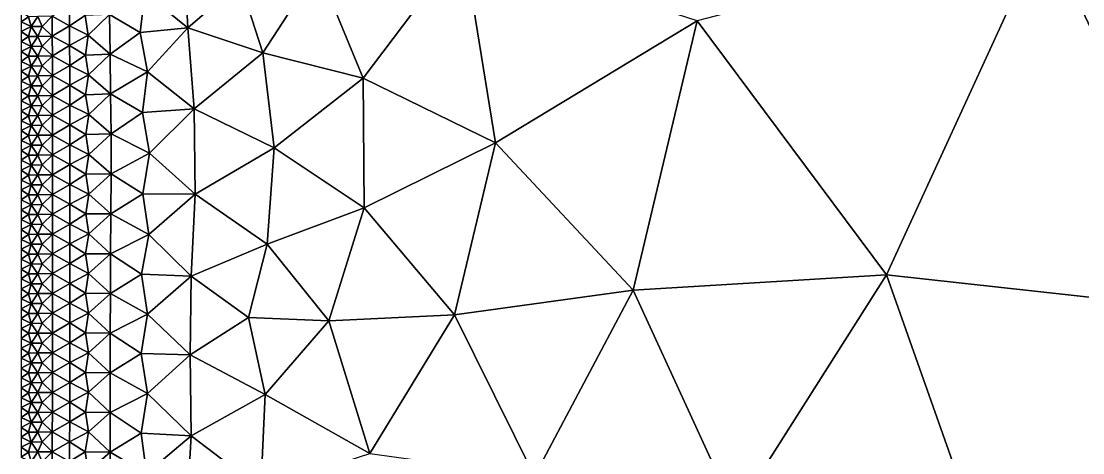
# Model space of a CAD drawing. Header units: metres. Extents: x 2 to 72, y -280 to 0.
# Drawn here: x 2 to 23.48, y -179.03 to -170.3 of the extents above; entities that cross this region are included whole.
import ezdxf

# ---------------------------------------------------------------- set-up
doc = ezdxf.new("R2010")
doc.units = ezdxf.units.M

msp = doc.modelspace()

# ---------------------------------------------------------------- linework, layer by layer
at = {"layer": 'layer', "color": 0}
for points in [[(19.5048, -175.431), (22.7, -168.463), (15.6778, -170.29)], [(26.3659, -176.19), (22.7, -168.463), (19.5048, -175.431)], [(26.3659, -176.19), (31.488, -169.049), (22.7, -168.463)], [(8.9153, -171.451), (10.9447, -168.761), (7.99947, -169.228)], [(11.5946, -172.759), (10.9447, -168.761), (8.9153, -171.451)], [(11.5946, -172.759), (15.6778, -170.29), (10.9447, -168.761)], [(5.29234, -168.882), (4.50115, -169.724), (5.36827, -170.435)], [(5.29234, -168.882), (5.36827, -170.435), (6.43257, -169.515)], [(6.43257, -169.515), (6.88832, -170.938), (7.99947, -169.228)], [(7.99947, -169.228), (6.88832, -170.938), (8.9153, -171.451)], [(6.43257, -169.515), (5.36827, -170.435), (6.88832, -170.938)], [(4.50115, -169.724), (3.7854, -170.164), (4.4032, -170.529)], [(4.50115, -169.724), (4.4032, -170.529), (5.36827, -170.435)], [(2.97673, -169.992), (2.62813, -170.201), (2.97808, -170.393)], [(2.97673, -169.992), (2.97808, -170.393), (3.29235, -170.184)], [(2, -170.112), (2, -170.312), (2.14641, -170.21)], [(2.14641, -170.21), (2, -170.312), (2.19855, -170.409)], [(2.14641, -170.21), (2.19855, -170.409), (2.3363, -170.207)], [(2.3363, -170.207), (2.19855, -170.409), (2.42495, -170.405)], [(2.3363, -170.207), (2.42495, -170.405), (2.62813, -170.201)], [(2.62813, -170.201), (2.42495, -170.405), (2.62871, -170.601)], [(2.62813, -170.201), (2.62871, -170.601), (2.97808, -170.393)], [(3.29235, -170.184), (2.97808, -170.393), (3.35679, -170.582)], [(3.29235, -170.184), (3.35679, -170.582), (3.7854, -170.164)], [(3.7854, -170.164), (3.35679, -170.582), (3.79745, -170.965)], [(3.7854, -170.164), (3.79745, -170.965), (4.4032, -170.529)], [(14.3772, -175.742), (15.6778, -170.29), (11.5946, -172.759)], [(19.5048, -175.431), (15.6778, -170.29), (14.3772, -175.742)], [(2, -170.312), (2, -170.512), (2.19855, -170.409)], [(2.19855, -170.409), (2, -170.512), (2.14648, -170.61)], [(2, -170.512), (2, -170.713), (2.14648, -170.61)], [(2.19855, -170.409), (2.14648, -170.61), (2.33651, -170.607)], [(2.19855, -170.409), (2.33651, -170.607), (2.42495, -170.405)], [(2.42495, -170.405), (2.33651, -170.607), (2.62871, -170.601)], [(2.97808, -170.393), (2.62871, -170.601), (2.97944, -170.793)], [(2.97808, -170.393), (2.97944, -170.793), (3.35679, -170.582)], [(4.4032, -170.529), (4.55502, -171.325), (5.36827, -170.435)], [(5.36827, -170.435), (4.55502, -171.325), (5.49805, -172.076)], [(5.36827, -170.435), (5.49805, -172.076), (6.88832, -170.938)], [(2.14648, -170.61), (2, -170.713), (2.19867, -170.809)], [(2, -170.713), (2, -170.913), (2.19867, -170.809)], [(2.14648, -170.61), (2.19867, -170.809), (2.33651, -170.607)], [(2.33651, -170.607), (2.19867, -170.809), (2.42524, -170.805)], [(2.33651, -170.607), (2.42524, -170.805), (2.62871, -170.601)], [(2.62871, -170.601), (2.42524, -170.805), (2.62931, -171.001)], [(2.62871, -170.601), (2.62931, -171.001), (2.97944, -170.793)], [(3.35679, -170.582), (2.97944, -170.793), (3.29745, -170.985)], [(3.35679, -170.582), (3.29745, -170.985), (3.79745, -170.965)], [(4.4032, -170.529), (3.79745, -170.965), (4.55502, -171.325)], [(2.19867, -170.809), (2, -170.913), (2.14656, -171.011)], [(2, -170.913), (2, -171.113), (2.14656, -171.011)], [(2.19867, -170.809), (2.14656, -171.011), (2.33673, -171.007)], [(2.19867, -170.809), (2.33673, -171.007), (2.42524, -170.805)], [(2.42524, -170.805), (2.33673, -171.007), (2.62931, -171.001)], [(2.97944, -170.793), (2.62931, -171.001), (2.98091, -171.194)], [(2.97944, -170.793), (2.98091, -171.194), (3.29745, -170.985)], [(6.88832, -170.938), (5.49805, -172.076), (7.12033, -172.865)], [(6.88832, -170.938), (7.12033, -172.865), (8.9153, -171.451)], [(2.14656, -171.011), (2, -171.113), (2.19879, -171.21)], [(2, -171.113), (2, -171.313), (2.19879, -171.21)], [(2.14656, -171.011), (2.19879, -171.21), (2.33673, -171.007)], [(2.33673, -171.007), (2.19879, -171.21), (2.42553, -171.206)], [(2.33673, -171.007), (2.42553, -171.206), (2.62931, -171.001)], [(2.62931, -171.001), (2.42553, -171.206), (2.62988, -171.402)], [(2.62931, -171.001), (2.62988, -171.402), (2.98091, -171.194)], [(3.29745, -170.985), (2.98091, -171.194), (3.36274, -171.384)], [(3.29745, -170.985), (3.36274, -171.384), (3.79745, -170.965)], [(3.79745, -170.965), (3.36274, -171.384), (3.80883, -171.771)], [(3.79745, -170.965), (3.80883, -171.771), (4.55502, -171.325)], [(2.19879, -171.21), (2, -171.313), (2.14664, -171.411)], [(2, -171.313), (2, -171.513), (2.14664, -171.411)], [(2.19879, -171.21), (2.14664, -171.411), (2.33694, -171.408)], [(2.19879, -171.21), (2.33694, -171.408), (2.42553, -171.206)], [(2.42553, -171.206), (2.33694, -171.408), (2.62988, -171.402)], [(2.98091, -171.194), (2.62988, -171.402), (2.98216, -171.595)], [(2.98091, -171.194), (2.98216, -171.595), (3.36274, -171.384)], [(4.55502, -171.325), (3.80883, -171.771), (4.45341, -172.149)], [(4.55502, -171.325), (4.45341, -172.149), (5.49805, -172.076)], [(2.14664, -171.411), (2, -171.513), (2.1989, -171.61)], [(2, -171.513), (2, -171.713), (2.1989, -171.61)], [(2.14664, -171.411), (2.1989, -171.61), (2.33694, -171.408)], [(2.33694, -171.408), (2.1989, -171.61), (2.42579, -171.606)], [(2.33694, -171.408), (2.42579, -171.606), (2.62988, -171.402)], [(2.62988, -171.402), (2.42579, -171.606), (2.63038, -171.803)], [(2.62988, -171.402), (2.63038, -171.803), (2.98216, -171.595)], [(2.98216, -171.595), (2.63038, -171.803), (2.98333, -171.996)], [(3.36274, -171.384), (2.98216, -171.595), (3.30223, -171.788)], [(2.98216, -171.595), (2.98333, -171.996), (3.30223, -171.788)], [(3.36274, -171.384), (3.30223, -171.788), (3.80883, -171.771)], [(8.9153, -171.451), (7.12033, -172.865), (8.93561, -174.076)], [(8.93561, -174.076), (11.5946, -172.759), (8.9153, -171.451)], [(2.1989, -171.61), (2, -171.713), (2.1467, -171.811)], [(2, -171.713), (2, -171.914), (2.1467, -171.811)], [(2.1467, -171.811), (2, -171.914), (2.19899, -172.011)], [(2.1989, -171.61), (2.1467, -171.811), (2.33712, -171.808)], [(2.1467, -171.811), (2.19899, -172.011), (2.33712, -171.808)], [(2.1989, -171.61), (2.33712, -171.808), (2.42579, -171.606)], [(2.33712, -171.808), (2.19899, -172.011), (2.426, -172.007)], [(2.42579, -171.606), (2.33712, -171.808), (2.63038, -171.803)], [(2.33712, -171.808), (2.426, -172.007), (2.63038, -171.803)], [(2.63038, -171.803), (2.426, -172.007), (2.63078, -172.203)], [(2.63038, -171.803), (2.63078, -172.203), (2.98333, -171.996)], [(3.30223, -171.788), (2.98333, -171.996), (3.36759, -172.188)], [(3.30223, -171.788), (3.36759, -172.188), (3.80883, -171.771)], [(3.80883, -171.771), (3.36759, -172.188), (3.81699, -172.581)], [(3.80883, -171.771), (3.81699, -172.581), (4.45341, -172.149)], [(2, -171.914), (2, -172.114), (2.19899, -172.011)], [(2.19899, -172.011), (2, -172.114), (2.14675, -172.212)], [(2.19899, -172.011), (2.14675, -172.212), (2.33727, -172.209)], [(2.19899, -172.011), (2.33727, -172.209), (2.426, -172.007)], [(2.426, -172.007), (2.33727, -172.209), (2.63078, -172.203)], [(2.98333, -171.996), (2.63078, -172.203), (2.98413, -172.397)], [(2.98333, -171.996), (2.98413, -172.397), (3.36759, -172.188)], [(2, -172.114), (2, -172.314), (2.14675, -172.212)], [(2.14675, -172.212), (2, -172.314), (2.19905, -172.411)], [(2.14675, -172.212), (2.19905, -172.411), (2.33727, -172.209)], [(2.33727, -172.209), (2.19905, -172.411), (2.42616, -172.407)], [(2.33727, -172.209), (2.42616, -172.407), (2.63078, -172.203)], [(2.63078, -172.203), (2.42616, -172.407), (2.63103, -172.604)], [(2.63078, -172.203), (2.63103, -172.604), (2.98413, -172.397)], [(3.36759, -172.188), (2.98413, -172.397), (3.30542, -172.592)], [(3.36759, -172.188), (3.30542, -172.592), (3.81699, -172.581)], [(4.45341, -172.149), (3.81699, -172.581), (4.59355, -172.968)], [(4.45341, -172.149), (4.59355, -172.968), (5.49805, -172.076)], [(5.49805, -172.076), (4.59355, -172.968), (5.52038, -173.8)], [(5.49805, -172.076), (5.52038, -173.8), (7.12033, -172.865)], [(2, -172.314), (2, -172.514), (2.19905, -172.411)], [(2.19905, -172.411), (2, -172.514), (2.14678, -172.612)], [(2.19905, -172.411), (2.14678, -172.612), (2.33736, -172.609)], [(2.19905, -172.411), (2.33736, -172.609), (2.42616, -172.407)], [(2.42616, -172.407), (2.33736, -172.609), (2.63103, -172.604)], [(2.98413, -172.397), (2.63103, -172.604), (2.98465, -172.799)], [(2.98413, -172.397), (2.98465, -172.799), (3.30542, -172.592)], [(2, -172.514), (2, -172.714), (2.14678, -172.612)], [(2.14678, -172.612), (2, -172.714), (2.19908, -172.811)], [(2.14678, -172.612), (2.19908, -172.811), (2.33736, -172.609)], [(2.33736, -172.609), (2.19908, -172.811), (2.42624, -172.808)], [(2.33736, -172.609), (2.42624, -172.808), (2.63103, -172.604)], [(2.63103, -172.604), (2.42624, -172.808), (2.63114, -173.005)], [(2.63103, -172.604), (2.63114, -173.005), (2.98465, -172.799)], [(3.30542, -172.592), (2.98465, -172.799), (3.36994, -172.994)], [(3.30542, -172.592), (3.36994, -172.994), (3.81699, -172.581)], [(3.81699, -172.581), (3.36994, -172.994), (3.81894, -173.391)], [(3.81699, -172.581), (3.81894, -173.391), (4.59355, -172.968)], [(2, -172.714), (2, -172.914), (2.19908, -172.811)], [(2.19908, -172.811), (2, -172.914), (2.14679, -173.012)], [(2.19908, -172.811), (2.14679, -173.012), (2.33739, -173.01)], [(2.19908, -172.811), (2.33739, -173.01), (2.42624, -172.808)], [(2.42624, -172.808), (2.33739, -173.01), (2.63114, -173.005)], [(2.98465, -172.799), (2.63114, -173.005), (2.98475, -173.2)], [(2.98465, -172.799), (2.98475, -173.2), (3.36994, -172.994)], [(7.12033, -172.865), (5.52038, -173.8), (6.97244, -174.809)], [(7.12033, -172.865), (6.97244, -174.809), (8.93561, -174.076)], [(10.7631, -176.239), (11.5946, -172.759), (8.93561, -174.076)], [(14.3772, -175.742), (11.5946, -172.759), (10.7631, -176.239)], [(2, -172.914), (2, -173.114), (2.14679, -173.012)], [(2.14679, -173.012), (2, -173.114), (2.19908, -173.212)], [(2.14679, -173.012), (2.19908, -173.212), (2.33739, -173.01)], [(2.33739, -173.01), (2.19908, -173.212), (2.42625, -173.208)], [(2.33739, -173.01), (2.42625, -173.208), (2.63114, -173.005)], [(2.63114, -173.005), (2.42625, -173.208), (2.63109, -173.406)], [(2.63114, -173.005), (2.63109, -173.406), (2.98475, -173.2)], [(3.36994, -172.994), (2.98475, -173.2), (3.306, -173.397)], [(3.36994, -172.994), (3.306, -173.397), (3.81894, -173.391)], [(4.59355, -172.968), (3.81894, -173.391), (4.46293, -173.796)], [(4.59355, -172.968), (4.46293, -173.796), (5.52038, -173.8)], [(2, -173.114), (2, -173.315), (2.19908, -173.212)], [(2.19908, -173.212), (2, -173.315), (2.14678, -173.413)], [(2, -173.315), (2, -173.515), (2.14678, -173.413)], [(2.19908, -173.212), (2.14678, -173.413), (2.33737, -173.41)], [(2.19908, -173.212), (2.33737, -173.41), (2.42625, -173.208)], [(2.42625, -173.208), (2.33737, -173.41), (2.63109, -173.406)], [(2.98475, -173.2), (2.63109, -173.406), (2.98453, -173.602)], [(2.98475, -173.2), (2.98453, -173.602), (3.306, -173.397)], [(2.14678, -173.413), (2, -173.515), (2.19905, -173.612)], [(2, -173.515), (2, -173.715), (2.19905, -173.612)], [(2.14678, -173.413), (2.19905, -173.612), (2.33737, -173.41)], [(2.33737, -173.41), (2.19905, -173.612), (2.42618, -173.609)], [(2.33737, -173.41), (2.42618, -173.609), (2.63109, -173.406)], [(2.63109, -173.406), (2.42618, -173.609), (2.63091, -173.806)], [(2.63109, -173.406), (2.63091, -173.806), (2.98453, -173.602)], [(3.306, -173.397), (2.98453, -173.602), (3.3693, -173.799)], [(3.306, -173.397), (3.3693, -173.799), (3.81894, -173.391)], [(3.81894, -173.391), (3.3693, -173.799), (3.81544, -174.201)], [(3.81894, -173.391), (3.81544, -174.201), (4.46293, -173.796)], [(2.19905, -173.612), (2, -173.715), (2.14675, -173.813)], [(2, -173.715), (2, -173.915), (2.14675, -173.813)], [(2.19905, -173.612), (2.14675, -173.813), (2.3373, -173.811)], [(2.19905, -173.612), (2.3373, -173.811), (2.42618, -173.609)], [(2.42618, -173.609), (2.3373, -173.811), (2.63091, -173.806)], [(2.98453, -173.602), (2.63091, -173.806), (2.98404, -174.003)], [(2.98453, -173.602), (2.98404, -174.003), (3.3693, -173.799)], [(2.14675, -173.813), (2, -173.915), (2.19901, -174.013)], [(2, -173.915), (2, -174.115), (2.19901, -174.013)], [(2.14675, -173.813), (2.19901, -174.013), (2.3373, -173.811)], [(2.3373, -173.811), (2.19901, -174.013), (2.42607, -174.01)], [(2.3373, -173.811), (2.42607, -174.01), (2.63091, -173.806)], [(2.63091, -173.806), (2.42607, -174.01), (2.63065, -174.207)], [(2.63091, -173.806), (2.63065, -174.207), (2.98404, -174.003)], [(3.3693, -173.799), (2.98404, -174.003), (3.30432, -174.201)], [(3.3693, -173.799), (3.30432, -174.201), (3.81544, -174.201)], [(4.46293, -173.796), (3.81544, -174.201), (4.57845, -174.613)], [(4.46293, -173.796), (4.57845, -174.613), (5.52038, -173.8)], [(5.52038, -173.8), (4.57845, -174.613), (5.43795, -175.456)], [(5.52038, -173.8), (5.43795, -175.456), (6.97244, -174.809)], [(2.19901, -174.013), (2, -174.115), (2.14671, -174.213)], [(2, -174.115), (2, -174.315), (2.14671, -174.213)], [(2.19901, -174.013), (2.14671, -174.213), (2.3372, -174.211)], [(2.19901, -174.013), (2.3372, -174.211), (2.42607, -174.01)], [(2.42607, -174.01), (2.3372, -174.211), (2.63065, -174.207)], [(2.98404, -174.003), (2.63065, -174.207), (2.98336, -174.404)], [(2.98404, -174.003), (2.98336, -174.404), (3.30432, -174.201)], [(8.93561, -174.076), (6.97244, -174.809), (8.22208, -176.365)], [(10.7631, -176.239), (8.93561, -174.076), (8.22208, -176.365)], [(2.14671, -174.213), (2, -174.315), (2.19895, -174.413)], [(2, -174.315), (2, -174.516), (2.19895, -174.413)], [(2.14671, -174.213), (2.19895, -174.413), (2.3372, -174.211)], [(2.3372, -174.211), (2.19895, -174.413), (2.42593, -174.41)], [(2.3372, -174.211), (2.42593, -174.41), (2.63065, -174.207)], [(2.63065, -174.207), (2.42593, -174.41), (2.63035, -174.608)], [(2.63065, -174.207), (2.63035, -174.608), (2.98336, -174.404)], [(3.30432, -174.201), (2.98336, -174.404), (3.36668, -174.603)], [(3.30432, -174.201), (3.36668, -174.603), (3.81544, -174.201)], [(3.81544, -174.201), (3.36668, -174.603), (3.80925, -175.007)], [(3.81544, -174.201), (3.80925, -175.007), (4.57845, -174.613)], [(2.19895, -174.413), (2, -174.516), (2.14667, -174.614)], [(2, -174.516), (2, -174.716), (2.14667, -174.614)], [(2.19895, -174.413), (2.14667, -174.614), (2.33708, -174.611)], [(2.19895, -174.413), (2.33708, -174.611), (2.42593, -174.41)], [(2.42593, -174.41), (2.33708, -174.611), (2.63035, -174.608)], [(2.98336, -174.404), (2.63035, -174.608), (2.98265, -174.805)], [(2.98336, -174.404), (2.98265, -174.805), (3.36668, -174.603)], [(3.36668, -174.603), (2.98265, -174.805), (3.30166, -175.004)], [(3.36668, -174.603), (3.30166, -175.004), (3.80925, -175.007)], [(2.14667, -174.614), (2, -174.716), (2.19888, -174.813)], [(2, -174.716), (2, -174.916), (2.19888, -174.813)], [(2.19888, -174.813), (2, -174.916), (2.14663, -175.014)], [(2.19888, -174.813), (2.14663, -175.014), (2.33697, -175.012)], [(2.14667, -174.614), (2.19888, -174.813), (2.33708, -174.611)], [(2.33708, -174.611), (2.19888, -174.813), (2.42578, -174.81)], [(2.19888, -174.813), (2.33697, -175.012), (2.42578, -174.81)], [(2.42578, -174.81), (2.33697, -175.012), (2.63004, -175.008)], [(2.33708, -174.611), (2.42578, -174.81), (2.63035, -174.608)], [(2.63035, -174.608), (2.42578, -174.81), (2.63004, -175.008)], [(2.63035, -174.608), (2.63004, -175.008), (2.98265, -174.805)], [(2.98265, -174.805), (2.63004, -175.008), (2.98193, -175.205)], [(2.98265, -174.805), (2.98193, -175.205), (3.30166, -175.004)], [(4.57845, -174.613), (3.80925, -175.007), (4.43484, -175.42)], [(4.57845, -174.613), (4.43484, -175.42), (5.43795, -175.456)], [(6.97244, -174.809), (5.43795, -175.456), (6.60006, -176.297)], [(6.97244, -174.809), (6.60006, -176.297), (8.22208, -176.365)], [(2, -174.916), (2, -175.116), (2.14663, -175.014)], [(2.14663, -175.014), (2, -175.116), (2.19883, -175.214)], [(2.14663, -175.014), (2.19883, -175.214), (2.33697, -175.012)], [(2.33697, -175.012), (2.19883, -175.214), (2.42564, -175.211)], [(2.33697, -175.012), (2.42564, -175.211), (2.63004, -175.008)], [(2.63004, -175.008), (2.42564, -175.211), (2.62979, -175.408)], [(2.63004, -175.008), (2.62979, -175.408), (2.98193, -175.205)], [(3.30166, -175.004), (2.98193, -175.205), (3.36375, -175.405)], [(3.30166, -175.004), (3.36375, -175.405), (3.80925, -175.007)], [(3.80925, -175.007), (3.36375, -175.405), (3.80391, -175.809)], [(3.80925, -175.007), (3.80391, -175.809), (4.43484, -175.42)], [(2, -175.116), (2, -175.316), (2.19883, -175.214)], [(2.19883, -175.214), (2, -175.316), (2.1466, -175.414)], [(2.19883, -175.214), (2.1466, -175.414), (2.33688, -175.412)], [(2.19883, -175.214), (2.33688, -175.412), (2.42564, -175.211)], [(2.42564, -175.211), (2.33688, -175.412), (2.62979, -175.408)], [(2.98193, -175.205), (2.62979, -175.408), (2.98139, -175.606)], [(2.98193, -175.205), (2.98139, -175.606), (3.36375, -175.405)], [(2, -175.316), (2, -175.516), (2.1466, -175.414)], [(2.1466, -175.414), (2, -175.516), (2.19879, -175.614)], [(2.1466, -175.414), (2.19879, -175.614), (2.33688, -175.412)], [(2.33688, -175.412), (2.19879, -175.614), (2.42554, -175.611)], [(2.33688, -175.412), (2.42554, -175.611), (2.62979, -175.408)], [(2.62979, -175.408), (2.42554, -175.611), (2.6296, -175.809)], [(2.62979, -175.408), (2.6296, -175.809), (2.98139, -175.606)], [(3.36375, -175.405), (2.98139, -175.606), (3.29954, -175.805)], [(3.36375, -175.405), (3.29954, -175.805), (3.80391, -175.809)], [(4.43484, -175.42), (3.80391, -175.809), (4.55341, -176.225)], [(4.43484, -175.42), (4.55341, -176.225), (5.43795, -175.456)], [(5.43795, -175.456), (4.55341, -176.225), (5.42032, -177.048)], [(5.43795, -175.456), (5.42032, -177.048), (6.60006, -176.297)], [(16.4528, -180.25), (19.5048, -175.431), (14.3772, -175.742)], [(21.7074, -181.653), (19.5048, -175.431), (16.4528, -180.25)], [(21.7074, -181.653), (26.3659, -176.19), (19.5048, -175.431)], [(2, -175.516), (2, -175.717), (2.19879, -175.614)], [(2.19879, -175.614), (2, -175.717), (2.14658, -175.815)], [(2.19879, -175.614), (2.14658, -175.815), (2.33682, -175.812)], [(2.19879, -175.614), (2.33682, -175.812), (2.42554, -175.611)], [(2.42554, -175.611), (2.33682, -175.812), (2.6296, -175.809)], [(2.98139, -175.606), (2.6296, -175.809), (2.981, -176.006)], [(2.98139, -175.606), (2.981, -176.006), (3.29954, -175.805)], [(2, -175.717), (2, -175.917), (2.14658, -175.815)], [(2.14658, -175.815), (2, -175.917), (2.19876, -176.014)], [(2.14658, -175.815), (2.19876, -176.014), (2.33682, -175.812)], [(2.33682, -175.812), (2.19876, -176.014), (2.42547, -176.011)], [(2.33682, -175.812), (2.42547, -176.011), (2.6296, -175.809)], [(2.6296, -175.809), (2.42547, -176.011), (2.6295, -176.209)], [(2.6296, -175.809), (2.6295, -176.209), (2.981, -176.006)], [(3.29954, -175.805), (2.981, -176.006), (3.362, -176.206)], [(3.29954, -175.805), (3.362, -176.206), (3.80391, -175.809)], [(3.80391, -175.809), (3.362, -176.206), (3.8018, -176.61)], [(3.80391, -175.809), (3.8018, -176.61), (4.55341, -176.225)], [(12.3817, -179.503), (14.3772, -175.742), (10.7631, -176.239)], [(16.4528, -180.25), (14.3772, -175.742), (12.3817, -179.503)], [(2, -175.917), (2, -176.117), (2.19876, -176.014)], [(2.19876, -176.014), (2, -176.117), (2.14657, -176.215)], [(2.19876, -176.014), (2.14657, -176.215), (2.33679, -176.213)], [(2.19876, -176.014), (2.33679, -176.213), (2.42547, -176.011)], [(2.42547, -176.011), (2.33679, -176.213), (2.6295, -176.209)], [(2.981, -176.006), (2.6295, -176.209), (2.98083, -176.406)], [(2.981, -176.006), (2.98083, -176.406), (3.362, -176.206)], [(2, -176.117), (2, -176.317), (2.14657, -176.215)], [(2.14657, -176.215), (2, -176.317), (2.19875, -176.415)], [(2, -176.317), (2, -176.517), (2.19875, -176.415)], [(2.14657, -176.215), (2.19875, -176.415), (2.33679, -176.213)], [(2.33679, -176.213), (2.19875, -176.415), (2.42545, -176.412)], [(2.33679, -176.213), (2.42545, -176.412), (2.6295, -176.209)], [(2.6295, -176.209), (2.42545, -176.412), (2.62947, -176.609)], [(2.6295, -176.209), (2.62947, -176.609), (2.98083, -176.406)], [(3.362, -176.206), (2.98083, -176.406), (3.29879, -176.605)], [(3.362, -176.206), (3.29879, -176.605), (3.8018, -176.61)], [(4.55341, -176.225), (3.8018, -176.61), (4.42568, -177.021)], [(4.55341, -176.225), (4.42568, -177.021), (5.42032, -177.048)], [(6.60006, -176.297), (5.42032, -177.048), (6.93434, -177.856)], [(6.60006, -176.297), (6.93434, -177.856), (8.22208, -176.365)], [(9.05249, -179.045), (10.7631, -176.239), (8.22208, -176.365)], [(12.3817, -179.503), (10.7631, -176.239), (9.05249, -179.045)], [(27.6403, -183.205), (26.3659, -176.19), (21.7074, -181.653)], [(2.19875, -176.415), (2, -176.517), (2.14657, -176.615)], [(2, -176.517), (2, -176.717), (2.14657, -176.615)], [(2.19875, -176.415), (2.14657, -176.615), (2.33678, -176.613)], [(2.19875, -176.415), (2.33678, -176.613), (2.42545, -176.412)], [(2.42545, -176.412), (2.33678, -176.613), (2.62947, -176.609)], [(2.98083, -176.406), (2.62947, -176.609), (2.98078, -176.807)], [(2.98083, -176.406), (2.98078, -176.807), (3.29879, -176.605)], [(8.22208, -176.365), (6.93434, -177.856), (9.05249, -179.045)], [(2.14657, -176.615), (2, -176.717), (2.19875, -176.815)], [(2, -176.717), (2, -176.918), (2.19875, -176.815)], [(2.14657, -176.615), (2.19875, -176.815), (2.33678, -176.613)], [(2.33678, -176.613), (2.19875, -176.815), (2.42545, -176.812)], [(2.33678, -176.613), (2.42545, -176.812), (2.62947, -176.609)], [(2.62947, -176.609), (2.42545, -176.812), (2.62949, -177.01)], [(2.62947, -176.609), (2.62949, -177.01), (2.98078, -176.807)], [(3.29879, -176.605), (2.98078, -176.807), (3.36161, -177.007)], [(3.29879, -176.605), (3.36161, -177.007), (3.8018, -176.61)], [(3.8018, -176.61), (3.36161, -177.007), (3.80158, -177.412)], [(3.8018, -176.61), (3.80158, -177.412), (4.42568, -177.021)], [(2.19875, -176.815), (2, -176.918), (2.14657, -177.016)], [(2, -176.918), (2, -177.118), (2.14657, -177.016)], [(2.19875, -176.815), (2.14657, -177.016), (2.33679, -177.013)], [(2.19875, -176.815), (2.33679, -177.013), (2.42545, -176.812)], [(2.42545, -176.812), (2.33679, -177.013), (2.62949, -177.01)], [(2.98078, -176.807), (2.62949, -177.01), (2.98081, -177.207)], [(2.98078, -176.807), (2.98081, -177.207), (3.36161, -177.007)], [(2.14657, -177.016), (2, -177.118), (2.19876, -177.215)], [(2, -177.118), (2, -177.318), (2.19876, -177.215)], [(2.14657, -177.016), (2.19876, -177.215), (2.33679, -177.013)], [(2.33679, -177.013), (2.19876, -177.215), (2.42546, -177.212)], [(2.33679, -177.013), (2.42546, -177.212), (2.62949, -177.01)], [(2.62949, -177.01), (2.42546, -177.212), (2.6295, -177.41)], [(2.62949, -177.01), (2.6295, -177.41), (2.98081, -177.207)], [(3.36161, -177.007), (2.98081, -177.207), (3.29885, -177.407)], [(3.36161, -177.007), (3.29885, -177.407), (3.80158, -177.412)], [(4.42568, -177.021), (3.80158, -177.412), (4.5526, -177.833)], [(4.42568, -177.021), (4.5526, -177.833), (5.42032, -177.048)], [(5.42032, -177.048), (4.5526, -177.833), (5.43841, -178.691)], [(5.42032, -177.048), (5.43841, -178.691), (6.93434, -177.856)], [(2.19876, -177.215), (2, -177.318), (2.14658, -177.416)], [(2, -177.318), (2, -177.518), (2.14658, -177.416)], [(2.19876, -177.215), (2.14658, -177.416), (2.3368, -177.414)], [(2.19876, -177.215), (2.3368, -177.414), (2.42546, -177.212)], [(2.42546, -177.212), (2.3368, -177.414), (2.6295, -177.41)], [(2.98081, -177.207), (2.6295, -177.41), (2.98082, -177.608)], [(2.98081, -177.207), (2.98082, -177.608), (3.29885, -177.407)], [(2.14658, -177.416), (2, -177.518), (2.19876, -177.616)], [(2, -177.518), (2, -177.718), (2.19876, -177.616)], [(2.14658, -177.416), (2.19876, -177.616), (2.3368, -177.414)], [(2.3368, -177.414), (2.19876, -177.616), (2.42547, -177.613)], [(2.3368, -177.414), (2.42547, -177.613), (2.6295, -177.41)], [(2.6295, -177.41), (2.42547, -177.613), (2.62949, -177.811)], [(2.6295, -177.41), (2.62949, -177.811), (2.98082, -177.608)], [(2.98082, -177.608), (2.62949, -177.811), (2.98072, -178.008)], [(2.98082, -177.608), (2.98072, -178.008), (3.36154, -177.808)], [(3.29885, -177.407), (2.98082, -177.608), (3.36154, -177.808)], [(3.29885, -177.407), (3.36154, -177.808), (3.80158, -177.412)], [(3.80158, -177.412), (3.36154, -177.808), (3.80097, -178.216)], [(3.80158, -177.412), (3.80097, -178.216), (4.5526, -177.833)], [(2.19876, -177.616), (2, -177.718), (2.14657, -177.816)], [(2, -177.718), (2, -177.918), (2.14657, -177.816)], [(2.14657, -177.816), (2, -177.918), (2.19875, -178.016)], [(2.19876, -177.616), (2.14657, -177.816), (2.33679, -177.814)], [(2.14657, -177.816), (2.19875, -178.016), (2.33679, -177.814)], [(2.33679, -177.814), (2.19875, -178.016), (2.42544, -178.013)], [(2.19876, -177.616), (2.33679, -177.814), (2.42547, -177.613)], [(2.42547, -177.613), (2.33679, -177.814), (2.62949, -177.811)], [(2.33679, -177.814), (2.42544, -178.013), (2.62949, -177.811)], [(2.62949, -177.811), (2.42544, -178.013), (2.62939, -178.211)], [(2.62949, -177.811), (2.62939, -178.211), (2.98072, -178.008)], [(3.36154, -177.808), (2.98072, -178.008), (3.29853, -178.208)], [(3.36154, -177.808), (3.29853, -178.208), (3.80097, -178.216)], [(2, -177.918), (2, -178.118), (2.19875, -178.016)], [(2.19875, -178.016), (2, -178.118), (2.14656, -178.217)], [(2.19875, -178.016), (2.14656, -178.217), (2.33675, -178.214)], [(2.19875, -178.016), (2.33675, -178.214), (2.42544, -178.013)], [(2.42544, -178.013), (2.33675, -178.214), (2.62939, -178.211)], [(2.98072, -178.008), (2.62939, -178.211), (2.98038, -178.409)], [(2.98072, -178.008), (2.98038, -178.409), (3.29853, -178.208)], [(4.5526, -177.833), (3.80097, -178.216), (4.42548, -178.636)], [(4.5526, -177.833), (4.42548, -178.636), (5.43841, -178.691)], [(6.93434, -177.856), (5.43841, -178.691), (6.84569, -179.761)], [(6.93434, -177.856), (6.84569, -179.761), (9.05249, -179.045)], [(2, -178.118), (2, -178.319), (2.14656, -178.217)], [(2.14656, -178.217), (2, -178.319), (2.19872, -178.416)], [(2.14656, -178.217), (2.19872, -178.416), (2.33675, -178.214)], [(2.33675, -178.214), (2.19872, -178.416), (2.42537, -178.413)], [(2.33675, -178.214), (2.42537, -178.413), (2.62939, -178.211)], [(2.62939, -178.211), (2.42537, -178.413), (2.62919, -178.611)], [(2.62939, -178.211), (2.62919, -178.611), (2.98038, -178.409)], [(3.29853, -178.208), (2.98038, -178.409), (3.36021, -178.61)], [(3.29853, -178.208), (3.36021, -178.61), (3.80097, -178.216)], [(3.80097, -178.216), (3.36021, -178.61), (3.79623, -179.019)], [(3.80097, -178.216), (3.79623, -179.019), (4.42548, -178.636)], [(2, -178.319), (2, -178.519), (2.19872, -178.416)], [(2.19872, -178.416), (2, -178.519), (2.14653, -178.617)], [(2.19872, -178.416), (2.14653, -178.617), (2.33668, -178.615)], [(2.19872, -178.416), (2.33668, -178.615), (2.42537, -178.413)], [(2.42537, -178.413), (2.33668, -178.615), (2.62919, -178.611)], [(2.98038, -178.409), (2.62919, -178.611), (2.97982, -178.81)], [(2.98038, -178.409), (2.97982, -178.81), (3.36021, -178.61)], [(2, -178.519), (2, -178.719), (2.14653, -178.617)], [(2.14653, -178.617), (2, -178.719), (2.19866, -178.817)], [(2.14653, -178.617), (2.19866, -178.817), (2.33668, -178.615)], [(2.33668, -178.615), (2.19866, -178.817), (2.42524, -178.814)], [(2.33668, -178.615), (2.42524, -178.814), (2.62919, -178.611)], [(2.62919, -178.611), (2.42524, -178.814), (2.62888, -179.012)], [(2.62919, -178.611), (2.62888, -179.012), (2.97982, -178.81)], [(3.36021, -178.61), (2.97982, -178.81), (3.29649, -179.01)], [(3.36021, -178.61), (3.29649, -179.01), (3.79623, -179.019)], [(4.42548, -178.636), (3.79623, -179.019), (4.53174, -179.451)], [(4.42548, -178.636), (4.53174, -179.451), (5.43841, -178.691)], [(2, -178.719), (2, -178.919), (2.19866, -178.817)], [(2.19866, -178.817), (2, -178.919), (2.14649, -179.017)], [(2.19866, -178.817), (2.14649, -179.017), (2.33656, -179.015)], [(2.19866, -178.817), (2.33656, -179.015), (2.42524, -178.814)], [(2.42524, -178.814), (2.33656, -179.015), (2.62888, -179.012)], [(2.97982, -178.81), (2.62888, -179.012), (2.97897, -179.21)], [(2.97982, -178.81), (2.97897, -179.21), (3.29649, -179.01)], [(5.43841, -178.691), (4.53174, -179.451), (5.34095, -180.319)], [(5.43841, -178.691), (5.34095, -180.319), (6.84569, -179.761)], [(2, -178.919), (2, -179.119), (2.14649, -179.017)], [(2.14649, -179.017), (2, -179.119), (2.19859, -179.217)], [(2.14649, -179.017), (2.19859, -179.217), (2.33656, -179.015)], [(2.33656, -179.015), (2.19859, -179.217), (2.42506, -179.214)], [(2.33656, -179.015), (2.42506, -179.214), (2.62888, -179.012)], [(2.62888, -179.012), (2.42506, -179.214), (2.62848, -179.412)], [(2.62888, -179.012), (2.62848, -179.412), (2.97897, -179.21)], [(3.29649, -179.01), (2.97897, -179.21), (3.35686, -179.412)], [(3.29649, -179.01), (3.35686, -179.412), (3.79623, -179.019)], [(3.79623, -179.019), (3.35686, -179.412), (3.78797, -179.822)], [(3.79623, -179.019), (3.78797, -179.822), (4.53174, -179.451)]]:
    msp.add_3dface(points, dxfattribs=at)

doc.saveas('drawing.dxf')
